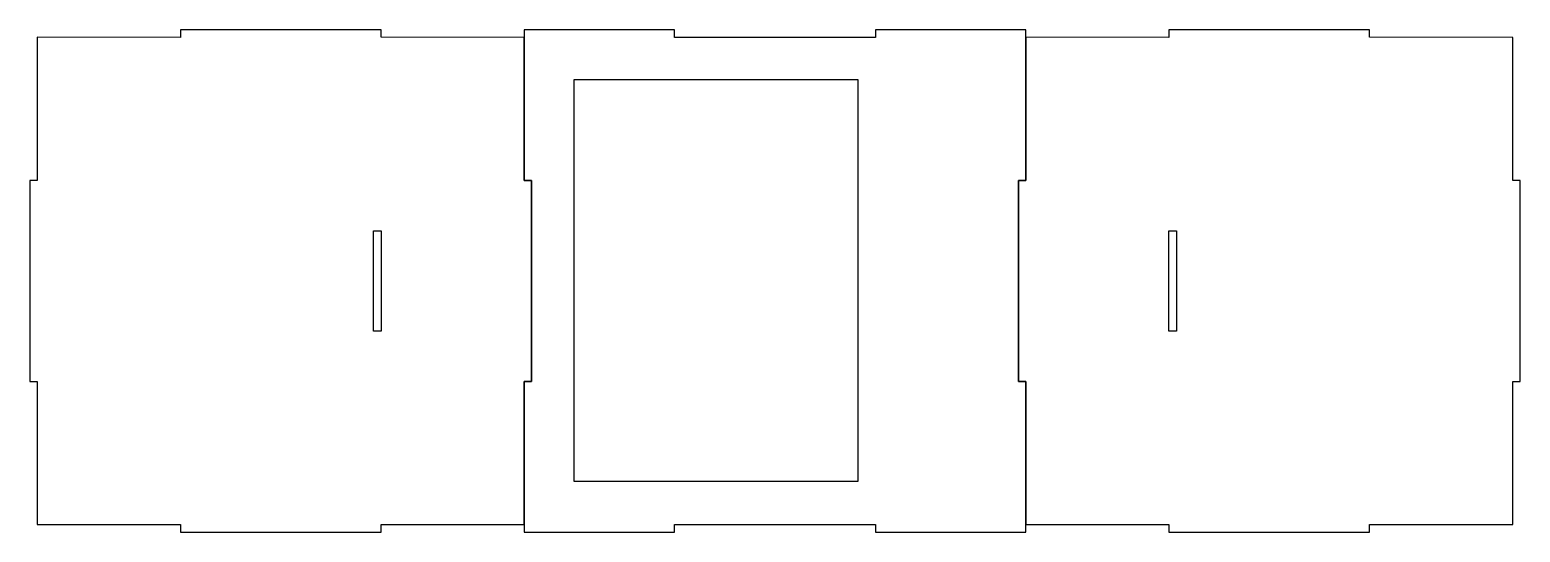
# Model space of a CAD drawing. Extents: x 202 to 796, y 1 to 201.
import ezdxf

# ---------------------------------------------------------------- set-up
doc = ezdxf.new("R2010")
doc.units = 0
doc.layers.add('Layer_1', color=7, linetype='CONTINUOUS')

msp = doc.modelspace()

# ---------------------------------------------------------------- linework, layer by layer
at = {"layer": 'Layer_1', "color": 2}
for p, q in [((261.998683, 198.000092), (204.998611, 198.026536)), ((204.998611, 198.026536), (204.998611, 141.000028)), ((261.998683, 200.998701), (261.998683, 198.000092)), ((341.999903, 200.998602), (261.998683, 200.998701)), ((341.999903, 198.026452), (341.999903, 200.998602)), ((398.999958, 198.000008), (341.999903, 198.026452)), ((398.999958, 140.999944), (398.999958, 198.000008)), ((655.998654, 198.001311), (598.998599, 198.027756)), ((598.998599, 198.027756), (598.998599, 141.001186)), ((655.998654, 200.999923), (655.998654, 198.001311)), ((655.998654, 200.999838), (655.998654, 200.999923)), ((735.999849, 200.999838), (655.998654, 200.999838)), ((735.999849, 198.027685), (735.999849, 200.999838)), ((792.999932, 198.001241), (735.999849, 198.027685)), ((792.999932, 141.001129), (792.999932, 198.001241)), ((204.998611, 141.000028), (202, 141.000028)), ((202, 141.000028), (202, 60.998834)), ((401.998569, 140.999944), (398.999958, 140.999944)), ((401.998569, 60.998777), (401.998569, 140.999944)), ((598.998599, 141.001186), (595.999988, 141.001186)), ((595.999988, 141.001186), (595.999988, 61.000019)), ((795.998543, 141.001129), (792.999932, 141.001129)), ((795.998543, 60.999963), (795.998543, 141.001129)), ((339.001264, 120.997528), (341.999875, 120.997528)), ((339.001264, 81.001362), (339.001264, 120.997528)), ((341.999875, 120.997528), (341.999875, 81.001362)), ((655.998654, 120.998714), (658.997265, 120.998714)), ((655.998654, 81.002547), (655.998654, 120.998714)), ((658.997265, 120.998714), (658.997265, 81.002547)), ((341.999875, 81.001362), (339.001264, 81.001362)), ((658.997265, 81.002547), (655.998654, 81.002547)), ((202, 60.998834), (204.998611, 60.998834)), ((204.998611, 60.998834), (204.998611, 4.025223)), ((398.999958, 3.998694), (398.999958, 60.998777)), ((398.999958, 60.998777), (401.998569, 60.998777)), ((595.999988, 61.000019), (598.998599, 61.000019)), ((598.998599, 61.000019), (598.998599, 4.026408)), ((792.999932, 3.999879), (792.999932, 60.999963)), ((792.999932, 60.999963), (795.998543, 60.999963)), ((204.998611, 4.025223), (262.007502, 3.998694)), ((261.998683, 1.000167), (261.998683, 1.000167)), ((262.007502, 3.998694), (261.998697, 1.000083)), ((261.998697, 1.000083), (341.999903, 1.026612)), ((341.999903, 1.026612), (341.999903, 4.025223)), ((341.999903, 4.025223), (398.999958, 3.998694)), ((598.998599, 4.026408), (655.998654, 3.999879)), ((655.998654, 3.999879), (655.998654, 1.001268)), ((655.998654, 1.001268), (735.999849, 1.027797)), ((655.998654, 1.001353), (655.998654, 1.001353)), ((735.999849, 1.027797), (735.999849, 4.026408)), ((735.999849, 4.026408), (792.999932, 3.999879))]:
    msp.add_line(p, q, dxfattribs=at)
at = {"layer": 'Layer_1', "color": 3}
for p, q in [((398.999987, 200.999906), (398.999987, 141.001214)), ((458.998653, 200.999906), (398.999987, 200.999906)), ((398.999987, 200.999906), (398.999987, 200.999906)), ((458.998653, 198.001295), (458.998653, 200.999906)), ((538.999819, 198.001295), (458.998653, 198.001295)), ((598.998514, 200.999906), (538.999819, 200.999906)), ((538.999819, 200.999906), (538.999819, 198.001295)), ((598.998514, 141.001214), (598.998514, 200.999906)), ((419.002487, 181.173795), (531.997181, 181.173795)), ((419.002487, 21.171408), (419.002487, 181.173795)), ((419.002487, 181.173795), (419.002487, 181.173795)), ((531.997181, 181.173795), (531.997181, 21.171408)), ((398.999987, 141.001214), (401.998598, 141.001214)), ((401.998598, 141.001214), (401.998598, 61.000019)), ((595.999903, 61.000019), (595.999903, 141.001214)), ((595.999903, 141.001214), (598.998514, 141.001214)), ((401.998598, 61.000019), (398.999987, 61.000019)), ((398.999987, 61.000019), (398.999987, 1.001353)), ((598.998514, 61.000019), (595.999903, 61.000019)), ((598.998514, 1.001353), (598.998514, 61.000019)), ((531.997181, 21.171408), (419.002487, 21.171408)), ((398.999987, 1.001353), (458.998653, 1.001353)), ((458.998653, 1.001353), (458.998653, 3.999964)), ((458.998653, 3.999964), (538.999819, 3.999964)), ((538.999819, 3.999964), (538.999819, 1.001353)), ((538.999819, 1.001353), (598.998514, 1.001353))]:
    msp.add_line(p, q, dxfattribs=at)

doc.saveas('drawing.dxf')
